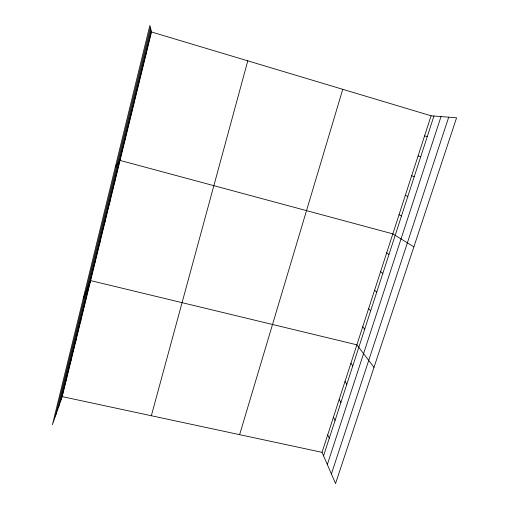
<?xml version="1.0" encoding="UTF-8"?>
<svg xmlns="http://www.w3.org/2000/svg" width="509" height="509" viewBox="0 0 509 509"><rect width="100%" height="100%" fill="white"/><g stroke="black" fill="none" stroke-linecap="round" stroke-linejoin="round"><path stroke-width="0.76" d="M55.449 416.044L150.365 27.48M58.401 407.575L150.861 29.446M61.118 399.775L151.319 31.253M62.219 396.626L151.504 31.978L149.85 25.45L52.427 424.71L62.219 396.626L322.044 452.336L335.546 483.55L456.573 117.814L431.091 115.791L151.504 31.978M151.345 415.738L247.781 60.838M239.618 434.661L342.754 89.31M322.044 452.336L431.091 115.791M323.565 455.848L433.942 116.02M327.325 464.545L441.01 116.58M331.391 473.949L448.69 117.185M65.769 380.777L66.825 377.812M70.471 361.568L71.483 358.788M75.224 342.15L76.191 339.56M80.028 322.521L80.95 320.123M84.888 302.67L85.76 300.469M83.215 298.509L90.627 280.605L356.879 344.822L373.988 367.39M94.617 262.911L95.399 261.111M99.49 243.003L100.222 241.406M104.415 222.872L105.102 221.485M109.397 202.525L110.033 201.348M114.436 181.948L115.015 180.994M115.32 166.958L120.054 160.411L392.833 233.873L413.874 246.852M124.68 140.102L125.15 139.6M129.884 118.82L130.304 118.559M135.152 97.302L135.515 97.276M424.544 135.998L427.305 136.437M418.067 155.989L420.746 156.638M411.66 175.77L414.256 176.629M405.317 195.341L407.83 196.404M399.043 214.709L401.48 215.969M386.687 252.846L388.965 254.487M380.605 271.621L382.806 273.448M374.579 290.2L376.711 292.211M368.618 308.594L370.679 310.783M362.72 326.803L364.711 329.164M350.924 363.203L352.775 365.914M345.032 381.4L346.814 384.27M339.198 399.406L340.909 402.441M145.867 53.521L146.115 53.992M333.42 417.227L335.068 420.428M327.707 434.871L329.291 438.23"/></g></svg>
